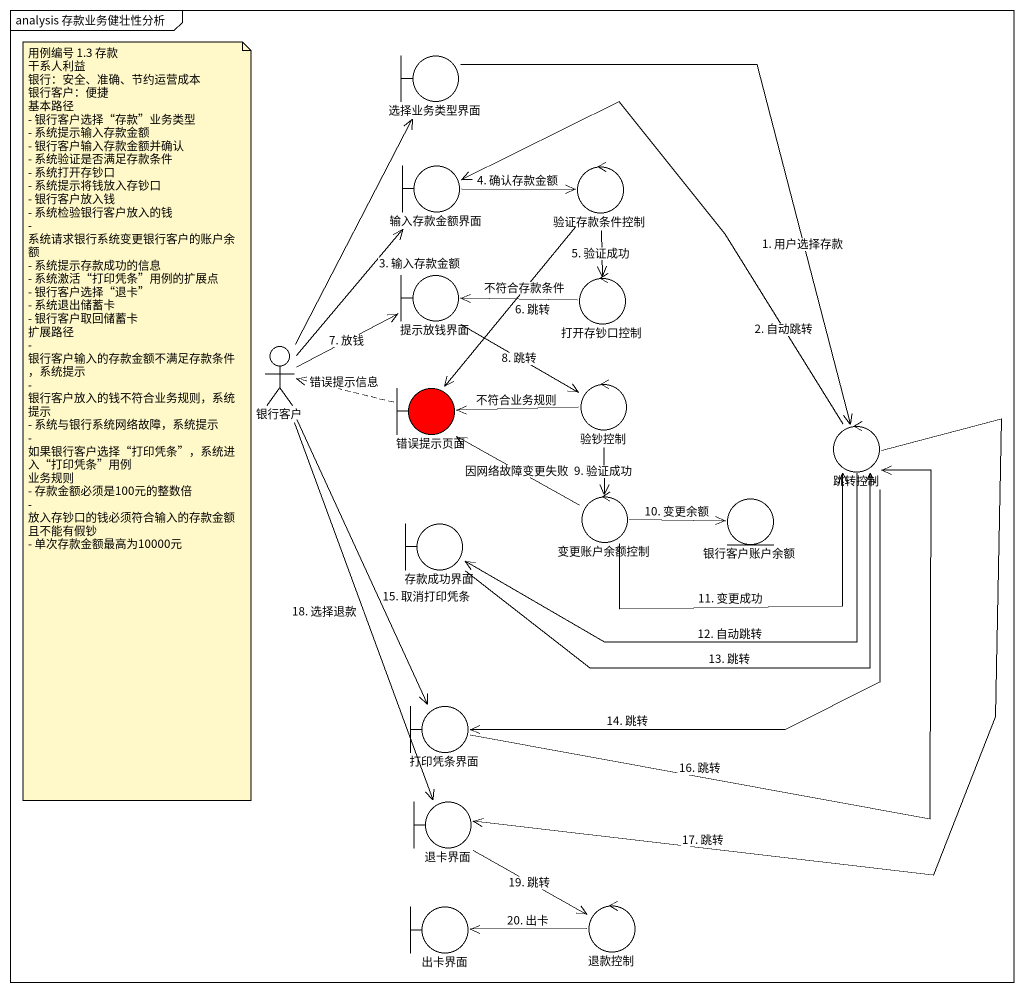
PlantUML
@startuml
mainframe analysis 存款业务健壮性分析
boundary 选择业务类型界面
boundary 输入存款金额界面
control 验证存款条件控制
boundary 提示放钱界面
control 打开存钞口控制
actor 银行客户
boundary 错误提示页面 #FF0000
control 验钞控制
control 跳转控制
boundary 存款成功界面
control 变更账户余额控制
entity 银行客户账户余额
boundary 打印凭条界面
boundary 退卡界面
boundary 出卡界面
control 退款控制
选择业务类型界面 --> 跳转控制 : 1. 用户选择存款
输入存款金额界面 -right-> 验证存款条件控制 : 4. 确认存款金额
验证存款条件控制 --> 打开存钞口控制 : 5. 验证成功
验证存款条件控制 --> 错误提示页面 : 不符合存款条件
提示放钱界面 --> 验钞控制 : 8. 跳转
打开存钞口控制 -left-> 提示放钱界面 : 6. 跳转
银行客户 -up-> 选择业务类型界面
银行客户 -up-> 输入存款金额界面 : 3. 输入存款金额
银行客户 -right-> 提示放钱界面 : 7. 放钱
银行客户 --> 打印凭条界面 : 15. 取消打印凭条
银行客户 --> 退卡界面 : 18. 选择退款
错误提示页面 .left.> 银行客户 : 错误提示信息
验钞控制 -left-> 错误提示页面 : 不符合业务规则
验钞控制 --> 变更账户余额控制 : 9. 验证成功
跳转控制 -up-> 输入存款金额界面 : 2. 自动跳转
跳转控制 -left-> 存款成功界面 : 12. 自动跳转
跳转控制 --> 打印凭条界面 : 14. 跳转
跳转控制 --> 退卡界面 : 17. 跳转
存款成功界面 -right-> 跳转控制 : 13. 跳转
变更账户余额控制 -up-> 错误提示页面 : 因网络故障变更失败
变更账户余额控制 -right-> 跳转控制 : 11. 变更成功
变更账户余额控制 -right-> 银行客户账户余额 : 10. 变更余额
打印凭条界面 -up-> 跳转控制 : 16. 跳转
退卡界面 --> 退款控制 : 19. 跳转
退款控制 -left-> 出卡界面 : 20. 出卡
note as N1
  用例编号 1.3 存款
  干系人利益
  银行：安全、准确、节约运营成本
  银行客户：便捷
  基本路径
  - 银行客户选择“存款”业务类型
  - 系统提示输入存款金额
  - 银行客户输入存款金额并确认
  - 系统验证是否满足存款条件
  - 系统打开存钞口
  - 系统提示将钱放入存钞口
  - 银行客户放入钱
  - 系统检验银行客户放入的钱
  - 系统请求银行系统变更银行客户的账户余额
  - 系统提示存款成功的信息
  - 系统激活“打印凭条”用例的扩展点
  - 银行客户选择“退卡”
  - 系统退出储蓄卡
  - 银行客户取回储蓄卡
  扩展路径
  - 银行客户输入的存款金额不满足存款条件，系统提示
  - 银行客户放入的钱不符合业务规则，系统提示
  - 系统与银行系统网络故障，系统提示
  - 如果银行客户选择“打印凭条”，系统进入“打印凭条”用例
  业务规则
  - 存款金额必须是100元的整数倍
  - 放入存钞口的钱必须符合输入的存款金额且不能有假钞
  - 单次存款金额最高为10000元
end note
@enduml
